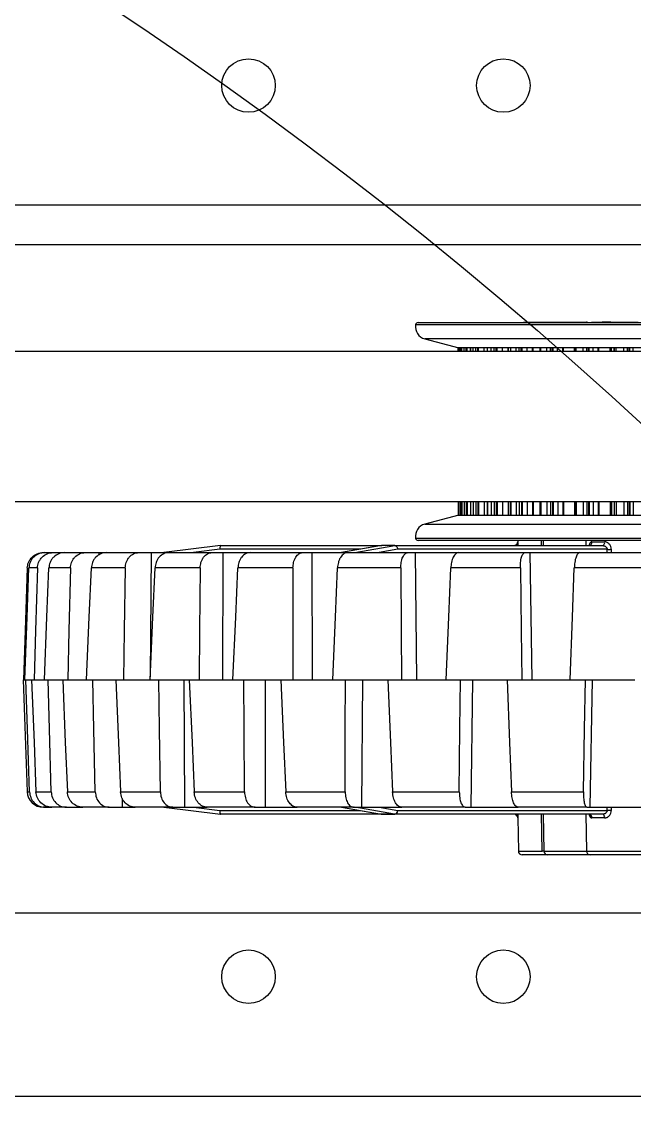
# Model space of a CAD drawing. Header units: inches. Extents: x 0 to 11, y 0 to 8.4.
# Drawn here: x 4.8537 to 5.054, y 6.4879 to 6.846 of the extents above; entities that cross this region are included whole.
import ezdxf

# ---------------------------------------------------------------- set-up
doc = ezdxf.new("R2010")
doc.units = ezdxf.units.IN
doc.header["$MEASUREMENT"] = 0
doc.layers.add('OBJ', color=50, linetype='Continuous')

msp = doc.modelspace()

# ---------------------------------------------------------------- linework, layer by layer
at = {"color": 7, "linetype": 'Continuous', "lineweight": 25}
for p, q in [((5.305346441947762, 6.785977528089739), (2.967013108614043, 6.785977528089743)), ((5.305346441947762, 6.773060861423073), (2.967013108614045, 6.773060861423077)), ((4.983303202678195, 6.747581694756418), (5.225082411276347, 6.747581694756417)), ((5.017722391667604, 6.747588534519023), (5.017856437800212, 6.747665028089765)), ((5.017856437800212, 6.747665028089765), (5.022575323168608, 6.747665028089765)), ((5.022575323168608, 6.747665028089765), (5.032980219684735, 6.747665028089765)), ((5.032980219684735, 6.747665028089765), (5.038398138567248, 6.747665028089765)), ((5.038398138567248, 6.747665028089765), (5.038532184699856, 6.747588534519023)), ((5.038556554060032, 6.747665028089765), (5.038398138567248, 6.747665028089765)), ((5.038532184699856, 6.747581694756418), (5.038532184699856, 6.747588534519023)), ((5.038690600192641, 6.747588534519023), (5.038556554060032, 6.747665028089765)), ((5.038690600192641, 6.747581694756418), (5.038690600192641, 6.747588534519023)), ((5.040049894131343, 6.747665028089765), (5.043505793474552, 6.747665028089765)), ((5.043505793474552, 6.747665028089765), (5.043433247156617, 6.747588534519023)), ((5.043433247156617, 6.747581694756419), (5.043433247156617, 6.747588534519023)), ((5.043939817562674, 6.747665028089765), (5.043505793474552, 6.747665028089765)), ((5.046310075234308, 6.747665028089765), (5.043886769690093, 6.747665028089765)), ((5.046237528916373, 6.747588534519023), (5.046310075234308, 6.747665028089765)), ((5.046237528916373, 6.747581694756419), (5.046237528916373, 6.747588534519023)), ((5.046310075234308, 6.747665028089765), (5.055240284552622, 6.747665028089765)), ((5.222569121727553, 6.746875779964417), (4.982479668246754, 6.746875779964418)), ((4.985518927716034, 6.742213996314884), (4.996586827808929, 6.739248361423085)), ((5.219613185011964, 6.742213996314884), (4.985518927716034, 6.742213996314884)), ((5.102747980478065, 6.738062993969019), (4.493569369830723, 6.738062993969021)), ((4.996386140310604, 6.739248361423085), (4.996386140310604, 6.738062993969019)), ((4.996592099204592, 6.739248361423085), (4.996386790932139, 6.739248361423085)), ((4.996386790932139, 6.738062993969019), (4.996386790932139, 6.739248361423085)), ((4.997224326521178, 6.739248361423085), (4.996592099204592, 6.739248361423085)), ((4.996964282934155, 6.738062993969019), (4.996964282934155, 6.739248361423085)), ((4.997224326521179, 6.739248361423085), (4.997224326521179, 6.738062993969019)), ((4.99723438968747, 6.739248361423085), (4.997224326521179, 6.739248361423085)), ((4.997646717756113, 6.739248361423085), (4.99723438968747, 6.739248361423085)), ((4.99723438968747, 6.738062993969019), (4.99723438968747, 6.739248361423085)), ((4.997952655236693, 6.739248361423085), (4.997646717756113, 6.739248361423085)), ((4.997646717756113, 6.738062993969019), (4.997646717756113, 6.739248361423085)), ((5.000448160328385, 6.739248361423085), (4.997952655236693, 6.739248361423085)), ((4.998376488423256, 6.738062993969019), (4.998376488423256, 6.739248361423085)), ((4.999015555322453, 6.738062993969019), (4.999015555322453, 6.739248361423085)), ((4.999311186055074, 6.738062993969019), (4.999311186055074, 6.739248361423085)), ((5.000392578948085, 6.739248361423085), (5.000392578948085, 6.738062993969019)), ((5.000440679785035, 6.739248361423085), (5.000392578948085, 6.739248361423085)), ((5.001286708151175, 6.739248361423085), (5.000440679785035, 6.739248361423085)), ((5.000440679785035, 6.738062993969019), (5.000440679785035, 6.739248361423085)), ((5.001686440702113, 6.739248361423085), (5.001286708151175, 6.739248361423085)), ((5.001286708151175, 6.738062993969019), (5.001286708151175, 6.739248361423085)), ((5.005864648963062, 6.739248361423085), (5.001686440702113, 6.739248361423085)), ((5.002152455612653, 6.738062993969019), (5.002152455612653, 6.739248361423085)), ((5.002813245140262, 6.738062993969019), (5.002813245140262, 6.739248361423085)), ((5.00310361973746, 6.738062993969019), (5.00310361973746, 6.739248361423085)), ((5.00491927677855, 6.738062993969019), (5.00491927677855, 6.739248361423085)), ((5.005850987107504, 6.739248361423085), (5.005850987107504, 6.738062993969019)), ((5.005964620958843, 6.739248361423085), (5.005850987107504, 6.739248361423085)), ((5.007225450746803, 6.739248361423085), (5.005964620958843, 6.739248361423085)), ((5.005964620958843, 6.738062993969019), (5.005964620958843, 6.739248361423085)), ((5.007710049003448, 6.739248361423085), (5.007225450746803, 6.739248361423085)), ((5.007225450746803, 6.738062993969019), (5.007225450746803, 6.739248361423085)), ((5.013477626165389, 6.739248361423085), (5.007710049003448, 6.739248361423085)), ((5.008207835634929, 6.738062993969019), (5.008207835634929, 6.739248361423085)), ((5.008875586844825, 6.738062993969019), (5.008875586844825, 6.739248361423085)), ((5.009154218817931, 6.738062993969019), (5.009154218817931, 6.739248361423085)), ((5.010906396186943, 6.738062993969019), (5.010906396186943, 6.739248361423085)), ((5.012715749006665, 6.738062993969019), (5.012715749006665, 6.739248361423085)), ((5.012900540740204, 6.738062993969019), (5.012900540740204, 6.739248361423085)), ((5.013477619180903, 6.739248361423085), (5.013477619180903, 6.738062993969019)), ((5.013682817491113, 6.739248361423085), (5.013477626165389, 6.739248361423085)), ((5.015330283846887, 6.739248361423085), (5.013682817491113, 6.739248361423085)), ((5.013682817491113, 6.738062993969019), (5.013682817491113, 6.739248361423085)), ((5.015888922684961, 6.739248361423085), (5.015330283846887, 6.739248361423085)), ((5.015330283846887, 6.738062993969019), (5.015330283846887, 6.739248361423085)), ((5.023117030604729, 6.739248361423085), (5.015888922684961, 6.739248361423085)), ((5.016407361306603, 6.738062993969019), (5.016407361306603, 6.739248361423085)), ((5.017067157740184, 6.738062993969019), (5.017067157740184, 6.739248361423085)), ((5.017327822911342, 6.738062993969019), (5.017327822911342, 6.739248361423085)), ((5.01897737986124, 6.738062993969019), (5.01897737986124, 6.739248361423085)), ((5.020754235236191, 6.738062993969019), (5.020754235236191, 6.739248361423085)), ((5.020942824093511, 6.738062993969019), (5.020942824093511, 6.739248361423085)), ((5.023102108810392, 6.739248361423085), (5.023102108810392, 6.738062993969019)), ((5.023422857625249, 6.739248361423085), (5.023117030604729, 6.739248361423085)), ((5.025420158872805, 6.739248361423085), (5.023422857625249, 6.739248361423085)), ((5.023422857625249, 6.738062993969019), (5.023422857625249, 6.739248361423085)), ((5.026040359223789, 6.739248361423085), (5.025420158872805, 6.739248361423085)), ((5.025420158872805, 6.738062993969019), (5.025420158872805, 6.739248361423085)), ((5.034567533914544, 6.739248361423086), (5.026040359223789, 6.739248361423085)), ((5.026567868773478, 6.738062993969019), (5.026567868773478, 6.739248361423085)), ((5.027204971668696, 6.738062993969019), (5.027204971668696, 6.739248361423085)), ((5.027441847208719, 6.738062993969019), (5.027441847208719, 6.739248361423085)), ((5.028951935363054, 6.738062993969019), (5.028951935363054, 6.739248361423085)), ((5.030656601280325, 6.738062993969019), (5.030656601280325, 6.739248361423085)), ((5.030844774497984, 6.738062993969019), (5.030844774497984, 6.739248361423085)), ((5.034440574230013, 6.738062993969019), (5.034440574230013, 6.739248361423085)), ((5.034509460801638, 6.739248361423086), (5.034509460801638, 6.738062993969019)), ((5.034967164959584, 6.739248361423086), (5.034567533914544, 6.739248361423086)), ((5.037269684689495, 6.739248361423086), (5.034967164959584, 6.739248361423086)), ((5.034967164959584, 6.738062993969019), (5.034967164959584, 6.739248361423086)), ((5.037937592302395, 6.739248361423086), (5.037269684689495, 6.739248361423086)), ((5.037269684689495, 6.738062993969019), (5.037269684689495, 6.739248361423086)), ((5.04757335077228, 6.739248361423086), (5.037937592302395, 6.739248361423086)), ((5.038462389088477, 6.738062993969019), (5.038462389088477, 6.739248361423086)), ((5.039062566619435, 6.738062993969019), (5.039062566619435, 6.739248361423086)), ((5.039270361120184, 6.738062993969019), (5.039270361120184, 6.739248361423086)), ((5.040607247604932, 6.738062993969019), (5.040607247604932, 6.739248361423085)), ((5.042201644644805, 6.738062993969019), (5.042201644644805, 6.739248361423085)), ((5.042385198744071, 6.738062993969019), (5.042385198744071, 6.739248361423085)), ((5.046135406579479, 6.738062993969019), (5.046135406579479, 6.739248361423085)), ((5.046586622984829, 6.738062993969019), (5.046586622984829, 6.739248361423085)), ((5.047444081317757, 6.739248361423086), (5.047444081317757, 6.738062993969019)), ((5.047445697522249, 6.738062993969019), (5.047445697522249, 6.739248361423086)), ((5.048057858744665, 6.739248361423086), (5.04757335077228, 6.739248361423086)), ((5.050614162470962, 6.739248361423086), (5.048057858744665, 6.739248361423086)), ((5.048057858744665, 6.738062993969019), (5.048057858744665, 6.739248361423086)), ((5.051314857393391, 6.739248361423086), (5.050614162470962, 6.739248361423086)), ((5.050614162470962, 6.738062993969019), (5.050614162470962, 6.739248361423086)), ((5.061843952720801, 6.739248361423086), (5.051314857393391, 6.739248361423086)), ((5.051825218322864, 6.738062993969019), (5.051825218322864, 6.739248361423086)), ((5.052375063515285, 6.738062993969019), (5.052375063515285, 6.739248361423086)), ((5.052549135190984, 6.738062993969019), (5.052549135190984, 6.739248361423086)), ((5.053682956171214, 6.738062993969019), (5.053682956171214, 6.739248361423086)), ((5.102747980478065, 6.688850395543823), (4.493569369830723, 6.688850395543824)), ((4.996386140042602, 6.688850395543823), (4.996386140042602, 6.684581694756418)), ((4.996386822502036, 6.688850395543823), (4.996386822502036, 6.684581694756418)), ((4.996964403950136, 6.688850395543823), (4.996964403950136, 6.684581694756418)), ((4.997225446800184, 6.688850395543823), (4.997225446800184, 6.684581694756418)), ((4.997235523419634, 6.688850395543823), (4.997235523419634, 6.684581694756418)), ((4.997648098484366, 6.688850395543823), (4.997648098484366, 6.684581694756418)), ((4.998377950368958, 6.688850395543823), (4.998377950368958, 6.684581694756418)), ((4.99901703352959, 6.688850395543823), (4.99901703352959, 6.684581694756418)), ((4.99931266315993, 6.688850395543823), (4.99931266315993, 6.684581694756418)), ((5.000395009724398, 6.688850395543823), (5.000395009724398, 6.684581694756418)), ((5.000443139748184, 6.688850395543823), (5.000443139748184, 6.684581694756418)), ((5.001289407188611, 6.688850395543823), (5.001289407188611, 6.684581694756418)), ((5.002155225824637, 6.688850395543823), (5.002155225824637, 6.684581694756418)), ((5.002816023432122, 6.688850395543823), (5.002816023432122, 6.684581694756418)), ((5.003106393238657, 6.688850395543823), (5.003106393238657, 6.684581694756418)), ((5.00492202592877, 6.688850395543823), (5.00492202592877, 6.684581694756418)), ((5.005854674075613, 6.688850395543823), (5.005854674075613, 6.684581694756418)), ((5.005968352195481, 6.688850395543823), (5.005968352195481, 6.684581694756418)), ((5.007229407795397, 6.688850395543823), (5.007229407795397, 6.684581694756418)), ((5.008211852225251, 6.688850395543823), (5.008211852225251, 6.684581694756418)), ((5.008879603152974, 6.688850395543823), (5.008879603152974, 6.684581694756418)), ((5.009158226754048, 6.688850395543823), (5.009158226754048, 6.684581694756418)), ((5.010910357315849, 6.688850395543823), (5.010910357315849, 6.684581694756418)), ((5.012719703204291, 6.688850395543823), (5.012719703204291, 6.684581694756418)), ((5.012904498240069, 6.688850395543823), (5.012904498240069, 6.684581694756418)), ((5.013482479974044, 6.688850395543823), (5.013482479974044, 6.684581694756418)), ((5.013687736645591, 6.688850395543823), (5.013687736645591, 6.684581694756418)), ((5.015335410506726, 6.688850395543823), (5.015335410506726, 6.684581694756418)), ((5.016412534545285, 6.688850395543823), (5.016412534545285, 6.684581694756418)), ((5.017072322340946, 6.688850395543823), (5.017072322340946, 6.684581694756418)), ((5.017332975745722, 6.688850395543823), (5.017332975745722, 6.684581694756418)), ((5.018982464477769, 6.688850395543823), (5.018982464477769, 6.684581694756418)), ((5.020759290349449, 6.688850395543823), (5.020759290349449, 6.684581694756418)), ((5.020947880158883, 6.688850395543823), (5.020947880158883, 6.684581694756418)), ((5.023108034840494, 6.688850395543823), (5.023108034840494, 6.684581694756418)), ((5.023428854805798, 6.688850395543823), (5.023428854805798, 6.684581694756418)), ((5.025426340616792, 6.688850395543823), (5.025426340616792, 6.684581694756418)), ((5.02657408309293, 6.688850395543823), (5.02657408309293, 6.684581694756418)), ((5.027211169187439, 6.688850395543823), (5.027211169187439, 6.684581694756418)), ((5.027448029829572, 6.688850395543823), (5.027448029829572, 6.684581694756418)), ((5.028958029879289, 6.688850395543823), (5.028958029879289, 6.684581694756418)), ((5.030662644380349, 6.688850395543823), (5.030662644380349, 6.684581694756418)), ((5.030850816178732, 6.688850395543823), (5.030850816178732, 6.684581694756418)), ((5.034446725543855, 6.688850395543823), (5.034446725543855, 6.684581694756418)), ((5.034516319684993, 6.688850395543823), (5.034516319684993, 6.684581694756418)), ((5.034974106193114, 6.688850395543823), (5.034974106193114, 6.684581694756418)), ((5.037276783421698, 6.688850395543823), (5.037276783421698, 6.684581694756418)), ((5.038469505665084, 6.688850395543823), (5.038469505665084, 6.684581694756418)), ((5.039069658607843, 6.688850395543823), (5.039069658607843, 6.684581694756418)), ((5.039277435411989, 6.688850395543823), (5.039277435411989, 6.684581694756418)), ((5.040614215873463, 6.688850395543823), (5.040614215873463, 6.684581694756418)), ((5.042208540732742, 6.688850395543823), (5.042208540732742, 6.684581694756418)), ((5.042392091073041, 6.688850395543823), (5.042392091073041, 6.684581694756418)), ((5.046142362304179, 6.688850395543823), (5.046142362304179, 6.684581694756418)), ((5.046593605121767, 6.688850395543823), (5.046593605121767, 6.684581694756418)), ((5.047451716256607, 6.688850395543823), (5.047451716256607, 6.684581694756418)), ((5.047453339942532, 6.688850395543823), (5.047453339942532, 6.684581694756418)), ((5.048065588969502, 6.688850395543823), (5.048065588969502, 6.684581694756418)), ((5.050622019611448, 6.688850395543823), (5.050622019611448, 6.684581694756418)), ((5.051833078178079, 6.688850395543823), (5.051833078178079, 6.684581694756418)), ((5.05238289154407, 6.688850395543823), (5.05238289154407, 6.684581694756418)), ((5.052556943119765, 6.688850395543823), (5.052556943119765, 6.684581694756418)), ((5.053690642526451, 6.688850395543823), (5.053690642526451, 6.684581694756418)), ((4.996586827540925, 6.684581694756418), (4.98551892744803, 6.681616059864618)), ((4.996386822502036, 6.684581694756418), (4.996592188773389, 6.684581694756418)), ((4.996592188773389, 6.684581694756418), (4.997225446800184, 6.684581694756418)), ((4.997225446800184, 6.684581694756418), (4.997235523419634, 6.684581694756418)), ((4.997235523419634, 6.684581694756418), (4.997648098484366, 6.684581694756418)), ((4.997648098484366, 6.684581694756418), (4.997954090745638, 6.684581694756418)), ((4.997954090745638, 6.684581694756418), (5.000450559786069, 6.684581694756418)), ((5.000395009724398, 6.684581694756418), (5.000443139748184, 6.684581694756418)), ((5.000443139748184, 6.684581694756418), (5.001289407188611, 6.684581694756418)), ((5.001289407188611, 6.684581694756418), (5.00168919007832, 6.684581694756418)), ((5.00168919007832, 6.684581694756418), (5.005868320276768, 6.684581694756418)), ((5.005854674075613, 6.684581694756418), (5.005968352195481, 6.684581694756418)), ((5.005968352195481, 6.684581694756418), (5.007229407795397, 6.684581694756418)), ((5.007229407795397, 6.684581694756418), (5.00771405082441, 6.684581694756418)), ((5.00771405082441, 6.684581694756418), (5.013482487318047, 6.684581694756418)), ((5.013482487318047, 6.684581694756418), (5.013687736645591, 6.684581694756418)), ((5.013687736645591, 6.684581694756418), (5.015335410506726, 6.684581694756418)), ((5.015335410506726, 6.684581694756418), (5.015894087550623, 6.684581694756418)), ((5.015894087550623, 6.684581694756418), (5.023122973000236, 6.684581694756418)), ((5.023122973000236, 6.684581694756418), (5.023428854805798, 6.684581694756418)), ((5.023428854805798, 6.684581694756418), (5.025426340616792, 6.684581694756418)), ((5.025426340616792, 6.684581694756418), (5.026046571753598, 6.684581694756418)), ((5.026046571753598, 6.684581694756418), (5.034574424803616, 6.684581694756418)), ((5.034574424803616, 6.684581694756418), (5.034974106193114, 6.684581694756418)), ((5.034974106193114, 6.684581694756418), (5.037276783421698, 6.684581694756418)), ((5.037276783421698, 6.684581694756418), (5.037944713712718, 6.684581694756418)), ((5.037944713712718, 6.684581694756418), (5.047581036217856, 6.684581694756418)), ((5.047581036217856, 6.684581694756418), (5.048065588969502, 6.684581694756418)), ((5.048065588969502, 6.684581694756418), (5.050622019611448, 6.684581694756418)), ((5.050622019611448, 6.684581694756418), (5.051322728597702, 6.684581694756418)), ((5.051322728597702, 6.684581694756418), (5.06185226103674, 6.684581694756418)), ((4.98551892744803, 6.681616059864618), (5.222866685970506, 6.681616059864618)), ((4.98247966797875, 6.676954276215085), (5.225905945439785, 6.676954276215085)), ((5.2217705253874, 6.676248361423084), (4.983303202410192, 6.676248361423085)), ((5.015910939912503, 6.676248361423084), (5.015903273581285, 6.675809157601717)), ((5.023634965853145, 6.674581694756421), (5.023663626705138, 6.676248361423085)), ((5.024260027379941, 6.676248361423085), (5.024230935605059, 6.67458169475642)), ((5.038174912266528, 6.676248361423085), (5.038145820491647, 6.674581694756421)), ((5.040169606011497, 6.675809879248374), (5.044313772207633, 6.675809879248375)), ((4.860693643576306, 6.672290028089755), (4.861205985281351, 6.672290028089755)), ((4.861205985281351, 6.672290028089755), (4.863905556329708, 6.672290028089755)), ((4.863905556329708, 6.672290028089755), (4.867681969477644, 6.672290028089755)), ((4.867681969477644, 6.672290028089755), (4.874418475594677, 6.672290028089756)), ((4.874418475594677, 6.672290028089756), (4.878920513986268, 6.672290028089756)), ((4.878920513986268, 6.672290028089756), (4.87890864594837, 6.671484461216082)), ((4.878920513986268, 6.672290028089756), (4.881344215782963, 6.672290028089756)), ((4.881344215782963, 6.672290028089756), (4.89191297163914, 6.672290028089756)), ((4.89191297163914, 6.672290028089756), (4.896037758279556, 6.672290028089756)), ((4.896037758279556, 6.672290028089756), (4.895687564170109, 6.63161172488817)), ((4.896037758279556, 6.672290028089756), (4.901777603756749, 6.672290028089756)), ((4.918714981094902, 6.674581694756421), (4.900172390431643, 6.672290028089755)), ((4.901777603756748, 6.672290028089756), (4.91585748305343, 6.672290028089756)), ((4.918498858755446, 6.673353354347228), (4.909895153940686, 6.672290028089755)), ((4.91585748305343, 6.672290028089756), (4.919479688387844, 6.672290028089756)), ((4.964329862128803, 6.673353354347228), (4.918498858755446, 6.673353354347228)), ((4.918719124753308, 6.674581694756421), (4.918719161004596, 6.674581694756421)), ((4.918719161004596, 6.674581694756421), (4.971413554320218, 6.67458169475642)), ((4.919479688387844, 6.672290028089756), (4.919387037196887, 6.630623361423089)), ((4.919479688387844, 6.672290028089756), (4.928361275245211, 6.672290028089756)), ((4.928361275245211, 6.672290028089756), (4.94552446797473, 6.672290028089756)), ((4.94552446797473, 6.672290028089756), (4.948534033126981, 6.672290028089756)), ((4.948534033126981, 6.672290028089756), (4.948710248703865, 6.630623361423089)), ((4.948534033126981, 6.672290028089756), (4.960287498842161, 6.672290028089756)), ((4.971349821921683, 6.674580510836735), (4.958249194235418, 6.672290395115827)), ((4.97141355432022, 6.674581694756422), (4.958304054434723, 6.672290028089755)), ((4.960287498842161, 6.672290028089756), (4.980012510078423, 6.672290028089756)), ((4.962570845718694, 6.672290028089755), (4.97568034560419, 6.674581694756422)), ((4.976637473459928, 6.673353354347229), (4.97055470599058, 6.672290028089756)), ((4.971302865366542, 6.674556373582536), (4.97141355432022, 6.674581694756422)), ((4.971413667543644, 6.674581694756422), (4.97141355432022, 6.674581694756422)), ((4.975680232380767, 6.674581694756422), (4.971413667543644, 6.674581694756422)), ((4.97568034560419, 6.674581694756422), (4.975680232380767, 6.674581694756422)), ((4.975680232380767, 6.674581694756422), (5.043688268039032, 6.674581694756421)), ((5.045158930594932, 6.673353354347228), (4.976637473459928, 6.673353354347229)), ((4.980012510078423, 6.672290028089756), (4.982317990934274, 6.672290028089756)), ((4.982317990934274, 6.672290028089756), (4.982757719057866, 6.630623361423089)), ((4.982317990934274, 6.672290028089756), (4.996586212399053, 6.672290028089756)), ((4.996586212399053, 6.672290028089756), (5.018273707656985, 6.672290028089756)), ((5.018273707656985, 6.672290028089756), (5.019805053347258, 6.672290028089756)), ((5.019805053347258, 6.672290028089756), (5.020494933101035, 6.630623361423089)), ((5.019805053347258, 6.672290028089756), (5.036154497872497, 6.672290028089756)), ((5.036154497872497, 6.672290028089756), (5.059145513583087, 6.672290028089756)), ((5.045164096781865, 6.672290028089756), (5.045158930594932, 6.673353354347228)), ((5.04646969794663, 6.673353198429989), (5.046473876865257, 6.672290028089756)), ((4.858823708924527, 6.667263462968413), (4.855990396468805, 6.667263462968413)), ((4.869617623383409, 6.667263462968413), (4.862547379130699, 6.667263462968413)), ((4.887538986086876, 6.667263462968413), (4.876446635831081, 6.667263462968413)), ((4.912043265497832, 6.667263462968413), (4.897265844688473, 6.667263462968413)), ((4.942385911486138, 6.667263462968414), (4.924372424576772, 6.667263462968414)), ((4.977644978107558, 6.667263462968414), (4.956942755782662, 6.667263462968414)), ((5.016749136464751, 6.667263462968414), (4.993987205273836, 6.667263462968414)), ((5.058510226493689, 6.667263462968414), (5.0343801961979, 6.667263462968414)), ((4.854192806709257, 6.630623361423088), (4.855472307249475, 6.593983259877764)), ((4.854192806709257, 6.630623361423088), (4.854650568537398, 6.630623361423088)), ((4.854650568537398, 6.630623361423088), (4.855014748961408, 6.630623361423043)), ((4.855014748961408, 6.630623361423043), (4.856918111102567, 6.630623361423088)), ((4.856918111102567, 6.630623361423088), (4.857728351913624, 6.630623361423043)), ((4.857728351913624, 6.630623361423043), (4.861067563409847, 6.630623361423088)), ((4.861067563409847, 6.630623361423088), (4.862317698186143, 6.630623361423123)), ((4.862317698186143, 6.630623361423123), (4.86706734562167, 6.630623361423088)), ((4.86706734562167, 6.630623361423088), (4.868747860082711, 6.630623361423088)), ((4.868747860082711, 6.630623361423088), (4.87487179577264, 6.630623361423088)), ((4.87487179577264, 6.630623361423088), (4.876969900188644, 6.63062336142313)), ((4.876969900188644, 6.63062336142313), (4.884421517284645, 6.630623361423088)), ((4.884421517284645, 6.630623361423088), (4.886921243814149, 6.630623361423043)), ((4.886921243814149, 6.630623361423043), (4.895643831010711, 6.630623361423089)), ((4.895643831010711, 6.630623361423089), (4.898526155225437, 6.630623361423089)), ((4.898526155225437, 6.630623361423089), (4.908453328367149, 6.630623361423089)), ((4.907008377047226, 6.588956694756422), (4.906781838002665, 6.630623361423089)), ((4.908453328367149, 6.630623361423089), (4.911696314039442, 6.630623361423054)), ((4.911696314039442, 6.630623361423054), (4.922752521344508, 6.630623361423089)), ((4.922752521344508, 6.630623361423089), (4.926331487395218, 6.630623361423119)), ((4.926331487395218, 6.630623361423119), (4.938432584450123, 6.630623361423089)), ((4.933356778091711, 6.588956694756422), (4.933398719885863, 6.630623361423089)), ((4.938432584450123, 6.630623361423089), (4.942320292786582, 6.630623361423043)), ((4.942320292786582, 6.630623361423043), (4.955374182935899, 6.630623361423089)), ((4.955374182935899, 6.630623361423089), (4.959541045750185, 6.630623361423124)), ((4.959541045750185, 6.630623361423124), (4.973448381007722, 6.630623361423089)), ((4.964895945418538, 6.588956694756422), (4.965205093671212, 6.630623361423089)), ((4.973448381007722, 6.630623361423089), (4.977862685957818, 6.630623361423089)), ((4.977862685957818, 6.630623361423089), (4.992517623104787, 6.630623361423089)), ((4.992517623104787, 6.630623361423089), (4.99714577466457, 6.630623361423115)), ((4.99714577466457, 6.630623361423115), (5.012436780780389, 6.630623361423089)), ((5.000667577388072, 6.588956694756423), (5.001234538786046, 6.630623361423089)), ((5.012436780780389, 6.630623361423089), (5.01724355592196, 6.630623361423089)), ((5.01724355592196, 6.630623361423089), (5.033054257217127, 6.630623361423089)), ((5.033054257217127, 6.630623361423089), (5.038003073479222, 6.630623361423131)), ((5.038003073479222, 6.630623361423131), (5.054213140970116, 6.630623361423089)), ((5.039584771064236, 6.588956694756423), (5.040392318772328, 6.630623361423089)), ((4.855472307249475, 6.593983259877764), (4.856210813278989, 6.593983259877765)), ((4.858333318219037, 6.593983259877765), (4.863304011562115, 6.593983259877765)), ((4.868600507655729, 6.593983259877765), (4.877716493990175, 6.593983259877765)), ((4.886026049883708, 6.593983259877765), (4.899010344577661, 6.593983259877765)), ((4.910080478620125, 6.593983259877765), (4.92653856044968, 6.593983259877765)), ((4.940032912219953, 6.593983259877765), (4.95946471069691, 6.593983259877766)), ((4.974973261144924, 6.593983259877766), (4.996788350905524, 6.593983259877766)), ((5.013839880573621, 6.593983259877766), (5.037375421154458, 6.593983259877766)), ((4.886651325117885, 6.588956694756422), (4.886618212121306, 6.591783174404261)), ((4.861375607200358, 6.588956694756422), (4.860677467806866, 6.588956694756422)), ((4.861375607200358, 6.588956694756422), (4.863528175800248, 6.588956694756422)), ((4.868264236523853, 6.588956694756422), (4.863528175800249, 6.588956694756422)), ((4.868264236523853, 6.588956694756422), (4.872904161025397, 6.588956694756422)), ((4.872904161025397, 6.588956694756422), (4.873635753435517, 6.588956694756422)), ((4.882321436066813, 6.588956694756422), (4.873635753435517, 6.588956694756422)), ((4.882321436066813, 6.588956694756422), (4.886651325117885, 6.588956694756422)), ((4.886651325117885, 6.588956694756422), (4.89074869046701, 6.588956694756422)), ((4.903120084934414, 6.588956694756422), (4.89074869046701, 6.588956694756422)), ((4.900173951081545, 6.588956501876718), (4.918638611518427, 6.586674466555821)), ((4.903120084934414, 6.588956694756422), (4.907008377047226, 6.588956694756422)), ((4.907008377047226, 6.588956694756422), (4.914347018962589, 6.588956694756422)), ((4.909895153940678, 6.588956694756422), (4.918498858755446, 6.587893368498947)), ((4.930028226705436, 6.588956694756422), (4.914347018962589, 6.588956694756422)), ((4.918498858755446, 6.587893368498947), (4.964329862128805, 6.587893368498947)), ((4.971465028398532, 6.586665028089754), (4.918791931707977, 6.586665028089754)), ((4.930028226705436, 6.588956694756422), (4.933356778091711, 6.588956694756422)), ((4.933356778091711, 6.588956694756422), (4.943713715652247, 6.588956694756422)), ((4.962228271108344, 6.588956694756423), (4.943713715652247, 6.588956694756422)), ((4.958250158060736, 6.588956159244414), (4.971249780444359, 6.586683700221873)), ((4.958304054434723, 6.588956694756422), (4.9713624481314, 6.586673961943098)), ((4.962228271108344, 6.588956694756422), (4.964895945418538, 6.588956694756422)), ((4.975629239415371, 6.586673961943098), (4.962570845718694, 6.588956694756422)), ((4.964895945418538, 6.588956694756422), (4.977956488317335, 6.588956694756423)), ((4.970554705990575, 6.588956694756422), (4.976637473459927, 6.587893368498949)), ((4.9713624481314, 6.586673961943098), (4.971249780444359, 6.586683700221873)), ((4.9713624481314, 6.586673961943098), (4.975629239415371, 6.586673961943098)), ((4.975731819682501, 6.586665028089755), (4.971465028398532, 6.586665028089755)), ((5.043688268039032, 6.586665028089755), (4.975731819682501, 6.586665028089755)), ((4.976637473459927, 6.587893368498949), (5.045158930594932, 6.587893368498947)), ((4.998741836087966, 6.588956694756423), (4.977956488317333, 6.588956694756423)), ((4.998741836087966, 6.588956694756423), (5.000667577388072, 6.588956694756423)), ((5.000667577388072, 6.588956694756423), (5.016034887638099, 6.588956694756422)), ((5.03845947544915, 6.588956694756423), (5.016034887638099, 6.588956694756423)), ((5.023843132180722, 6.574559879248374), (5.023634956993437, 6.586665028089755)), ((5.024230935605059, 6.586665028089754), (5.024442231764051, 6.574559879248374)), ((5.038145820491646, 6.586665028089755), (5.038357116650639, 6.574559879248374)), ((5.03845947544915, 6.588956694756423), (5.039584771064236, 6.588956694756423)), ((5.039584771064236, 6.588956694756423), (5.056791920719784, 6.588956694756422)), ((5.045158930594932, 6.587893368498947), (5.045164112491121, 6.588956694756422)), ((5.046473856927963, 6.588956694756422), (5.046469697946629, 6.587893524416187)), ((5.015903273406174, 6.58543757527657), (5.016093144296615, 6.574559879248374)), ((5.044313772207633, 6.585436843597801), (5.040169606011496, 6.585436843597801)), ((5.016093144296615, 6.574559879248374), (5.023843132180722, 6.574559879248374)), ((5.025692041382998, 6.573331694756421), (5.017342953915561, 6.573331694756421)), ((5.024442231764051, 6.574559879248374), (5.038357116650639, 6.574559879248374)), ((5.039606926269585, 6.573331694756421), (5.025692041382998, 6.573331694756421)), ((5.038357116650639, 6.574559879248374), (5.058076811457513, 6.574559879248374)), ((5.058616627817621, 6.573331694756421), (5.039606926269585, 6.573331694756421)), ((5.305346441947762, 6.554310861423163), (4.313263108614353, 6.55431086142324)), ((5.305346441947762, 6.494310861423163), (4.302846441947682, 6.494310861423235))]:
    msp.add_line(p, q, dxfattribs=at)
at = {"color": 7, "linetype": 'Continuous', "lineweight": 25, "flags": 128}
for points in [[(5.014653478637574, 6.67458169475642), (5.014894666247938, 6.674605184047636), (5.015109187542555, 6.674667723394994)], [(4.855485210339078, 6.667263462968413), (4.854763617117177, 6.646745023983119), (4.854197541486475, 6.630623361423088)], [(4.854650568537398, 6.630623361423088), (4.855400373215776, 6.651141836045324), (4.855990396468805, 6.667263462968413)], [(4.858823708924527, 6.667263462968413), (4.858209820183063, 6.646745023983093), (4.857728351913624, 6.630623361423043)], [(4.861067563409847, 6.630623361423088), (4.861895771267454, 6.651141836045304), (4.862547379130699, 6.667263462968413)], [(4.869617623383409, 6.667263462968413), (4.869130091821153, 6.64674502398312), (4.868747860082711, 6.630623361423088)], [(4.87487179577264, 6.630623361423088), (4.875753242132817, 6.651141836045311), (4.876446635831081, 6.667263462968413)], [(4.887538986086876, 6.667263462968413), (4.887192625103643, 6.646745023983094), (4.886921243814149, 6.630623361423043)], [(4.895643831010711, 6.630623361423089), (4.896551733571839, 6.651141836045341), (4.897265844688473, 6.667263462968413)], [(4.912043265497832, 6.667263462968413), (4.91184859909683, 6.6467450239831), (4.911696314039442, 6.630623361423054)], [(4.922752521344508, 6.630623361423089), (4.923659293946691, 6.651141836045396), (4.924372424576772, 6.667263462968414)], [(4.942385911486138, 6.667263462968414), (4.942348854507456, 6.646745023983094), (4.942320292786582, 6.630623361423043)], [(4.955374182935899, 6.630623361423089), (4.956252273752463, 6.651141836045392), (4.956942755782662, 6.667263462968414)], [(4.977644978107558, 6.667263462968414), (4.977766656508741, 6.64674502398312), (4.977862685957818, 6.630623361423089)], [(4.992517623104787, 6.630623361423089), (4.993340351790607, 6.651141836045356), (4.993987205273836, 6.667263462968414)], [(5.016749136464751, 6.667263462968414), (5.01702585310915, 6.64674502398312), (5.01724355592196, 6.630623361423089)], [(5.033054257217127, 6.630623361423089), (5.033796625577406, 6.651141836045345), (5.0343801961979, 6.667263462968414)], [(4.856210813278989, 6.593983259877765), (4.855540521627002, 6.614501698997472), (4.855014748961408, 6.630623361423043)], [(4.856918111102567, 6.630623361423088), (4.857710131255441, 6.610104886664478), (4.858333318219037, 6.593983259877765)], [(4.863304011562115, 6.593983259877765), (4.862751197779613, 6.614501698997513), (4.862317698186143, 6.630623361423123)], [(4.86706734562167, 6.630623361423088), (4.867925438040666, 6.610104886664478), (4.868600507655729, 6.593983259877765)], [(4.877716493990175, 6.593983259877765), (4.877297955044201, 6.614501698997519), (4.876969900188644, 6.63062336142313)], [(4.884421517284645, 6.630623361423088), (4.88531960926583, 6.610104886664479), (4.886026049883708, 6.593983259877765)], [(4.899010344577661, 6.593983259877765), (4.8987387975623, 6.614501698997472), (4.898526155225437, 6.630623361423089)], [(4.908453328367149, 6.630623361423089), (4.909364131840131, 6.610104886664479), (4.910080478620125, 6.593983259877765)], [(4.926538560449679, 6.593983259877765), (4.926422256183582, 6.61450169899744), (4.926331487395218, 6.630623361423119)], [(4.938432584450123, 6.630623361423089), (4.939328425112263, 6.61010488666448), (4.940032912219953, 6.593983259877765)], [(4.95946471069691, 6.593983259877766), (4.959507183026348, 6.614501698997496), (4.959541045750185, 6.630623361423124)], [(4.973448381007722, 6.630623361423089), (4.974302039193818, 6.610104886664479), (4.974973261144924, 6.593983259877766)], [(4.996788350905524, 6.593983259877766), (4.996988309330262, 6.614501698997534), (4.99714577466457, 6.630623361423115)], [(5.012436780780389, 6.630623361423089), (5.01322231851843, 6.610104886664479), (5.013839880573621, 6.593983259877766)], [(5.037375421154458, 6.593983259877766), (5.037726790038944, 6.614501698997561), (5.038003073479222, 6.630623361423131)]]:
    msp.add_lwpolyline(points, dxfattribs=at)
at = {"color": 7, "linetype": 'Continuous', "lineweight": 25}
for centre, radius in [((4.92784644194783, 6.825144194756406), 0.008749999999999147), ((5.011179775281164, 6.825144194756406), 0.008749999999999147), ((4.927846441947712, 6.533477528089803), 0.008750000000000036), ((5.011179775281045, 6.533477528089847), 0.008749999999999147)]:
    msp.add_circle(centre, radius, dxfattribs=at)
for centre, radius, start, end in [((4.983303202678195, 6.746748361423085), 0.0008333333333330188, 90, 171.2048461803279), ((4.98659734040396, 6.746238687257756), 0.00416666666666646, 171.2048461803177, 255.000000000014), ((4.986597340135957, 6.677591368921747), 0.004166666666666985, 104.9999999999986, 188.7951538196813), ((4.983303202410192, 6.677081694756418), 0.0008333333333334636, 188.7951538197333, 270.0000000000008), ((5.014653478444865, 6.675831694705265), 0.001250000000134919, 294.2135906305262, 359.0000023452379), ((5.039014198775237, 6.675734423429827), 0.00115786849950835, 275.4006123944974, 3.736491557878985), ((5.043231219398031, 6.675587840122938), 0.001105089118036963, 294.4302591487162, 11.59100778886937), ((5.045820440622427, 6.724856380008504), 0.05150727373665333, 269.2641277250636, 270.7222414811876), ((4.860677467806866, 6.594165028089755), 0.005208333333333657, 181.9999999999816, 270.0000000000008), ((4.919921247565674, 6.587438989352438), 0.00149320137163267, 162.2840266109533, 210.797305825545), ((4.920022048795099, 6.587607657670443), 0.001549754359381822, 169.3762496137605, 217.4626775518161), ((4.918791931707977, 6.587915028089754), 0.001250000000000639, 262.9545784445756, 270.0000000000008), ((4.971465028398532, 6.587915028089756), 0.001250000000001528, 260.084338788984, 270.0000000000008), ((4.971465190370557, 6.587260278246589), 0.0005952501788713815, 260.0607757709857, 269.9844093897283), ((4.975415726957233, 6.587877018168046), 0.001221855904011371, 280.0637832248738, 0.7667294579112007), ((4.975731981654527, 6.587260278246589), 0.0005952501788713818, 260.0607757709857, 269.9844093896428), ((4.975531772486679, 6.587760561503131), 0.001113648212130464, 280.3483433775798, 6.849050349420808), ((5.014653478543963, 6.58541502818955), 0.001249999900203492, 0.9999955048328368, 89.99999570921257), ((5.039014198775237, 6.585512299416347), 0.001157868499510034, 356.2635084421628, 84.5993876055117), ((5.043231219398028, 6.585658882723236), 0.001105089118039682, 348.4089922112495, 65.56974085119687), ((5.04582044062246, 6.536390342844872), 0.05150727372945389, 89.27775851875074, 90.73587227507659), ((5.017342953915561, 6.574581694756421), 0.001250000000000223, 180.9999999999845, 270.0000000000008), ((5.024566852476937, 6.526659125647672), 0.04790622054161997, 90.14915712460592, 90.86560149103134), ((5.025692041382998, 6.574581694756421), 0.001250000000001111, 180.9999999999838, 270.0000000000008), ((5.039606926269585, 6.574581694756421), 0.001250000000000223, 180.9999999999845, 270.0000000000008)]:
    msp.add_arc(centre, radius, start, end, dxfattribs=at)
for points, knots in [([(5.015931356622406, 6.675626924138105), (5.015919563978752, 6.675507809951896), (5.015901656910435, 6.675326935676974), (5.015801022907289, 6.675120165011196), (5.015651340112064, 6.67493754728538), (5.015395990274613, 6.674770454306694), (5.015133733646377, 6.674678095549543), (5.014995241990652, 6.674629323027435)], [0, 0, 0, 0, 0.2019127286311949, 0.3066034328165591, 0.4210770870204112, 0.69428420820145, 1, 1, 1, 1]), ([(5.015931858999092, 6.675623330129496), (5.015923823633907, 6.6756762534436), (5.015907168818396, 6.675785947030938), (5.015904611543935, 6.675801717485706), (5.015903288064838, 6.675809879248374)], [0, 0, 0, 0, 0.4824649771149784, 1, 1, 1, 1]), ([(5.016046203874552, 6.674581694756421), (5.016033337336695, 6.674749582796433), (5.015999564038154, 6.675190271112103), (5.015947764593362, 6.675518656576536), (5.01593245951338, 6.675619378188878), (5.015931858999091, 6.675623330129497)], [0, 0, 0, 0, 0.3715742042491603, 0.9753429142836401, 1, 1, 1, 1]), ([(5.040169606011497, 6.675809879248374), (5.040085278227563, 6.675800133911745), (5.03991476033625, 6.67578042801916), (5.039615206248977, 6.675570514299504), (5.03932772469461, 6.675161908049225), (5.039211826133205, 6.674667795408889), (5.03916098139671, 6.674451028033247)], [0, 0, 0, 0, 0.1786319191737794, 0.3612088063791794, 0.7197620960861422, 1, 1, 1, 1]), ([(5.04646969794663, 6.673353198429989), (5.046434236936829, 6.673669370261857), (5.046363500836533, 6.674300056261375), (5.045858448260407, 6.675110558475479), (5.045262269671253, 6.675574481938095), (5.044725729103785, 6.675780808956417), (5.044450450010424, 6.675800234395555), (5.044313772207633, 6.675809879248375)], [0, 0, 0, 0, 0.2504819077698739, 0.4996505584633946, 0.7491922346139013, 0.8754723655991427, 1, 1, 1, 1]), ([(4.855485210339078, 6.667263462968413), (4.855565498826442, 6.667863886773779), (4.855692546912492, 6.668813994289779), (4.856333480068054, 6.669999138334765), (4.857224379156776, 6.671072748339594), (4.858695058378699, 6.672067003580351), (4.860027487375839, 6.672215690923657), (4.860693643576306, 6.672290028089755)], [0, 0, 0, 0, 0.2258044901647354, 0.357311854284283, 0.5009271414515695, 0.7504854067865232, 1, 1, 1, 1]), ([(4.861205985281351, 6.672290028089755), (4.860538873323054, 6.67221552934279), (4.85920509765181, 6.672066581906003), (4.85774729923747, 6.671080447596024), (4.856865510218262, 6.670028990152634), (4.856210527043476, 6.668852374430231), (4.856076642274918, 6.667885988712831), (4.855990396468805, 6.667263462968413)], [0, 0, 0, 0, 0.2498545218851567, 0.4995411617137533, 0.6366718545425382, 0.7659515034775658, 1, 1, 1, 1]), ([(4.858823708924527, 6.667263462968413), (4.858899620255468, 6.667863886769735), (4.859019741952318, 6.668813994282673), (4.859642585001408, 6.669999138329034), (4.860510945259416, 6.671072748337879), (4.861947776672321, 6.672067003580335), (4.863253001182457, 6.672215690923652), (4.863905556329708, 6.672290028089755)], [0, 0, 0, 0, 0.2258044886554749, 0.3573118531535061, 0.5009271414585323, 0.7504854067899968, 1, 1, 1, 1]), ([(4.867681969477644, 6.672290028089755), (4.867027797113294, 6.672215529342798), (4.86571989193558, 6.672066581906025), (4.8642867200951, 6.671080447598137), (4.863417528191054, 6.670028990159657), (4.862770350631838, 6.66885237443898), (4.862634737994557, 6.667885988717813), (4.862547379130699, 6.667263462968413)], [0, 0, 0, 0, 0.2498545218901554, 0.4995411617237445, 0.6366718531509897, 0.7659515016202152, 1, 1, 1, 1]), ([(4.869617623383409, 6.667263462968413), (4.869686851031871, 6.667863886771705), (4.869796396504003, 6.668813994286134), (4.870382224679275, 6.669999138331825), (4.871201661416973, 6.671072748338714), (4.872560987621728, 6.672067003580343), (4.873799349058587, 6.672215690923655), (4.874418475594677, 6.672290028089756)], [0, 0, 0, 0, 0.2258044893903602, 0.3573118537040957, 0.5009271414551708, 0.7504854067883093, 1, 1, 1, 1]), ([(4.881344215782963, 6.672290028089756), (4.88072285970882, 6.672215529342797), (4.879480565061627, 6.672066581906018), (4.878115565992036, 6.671080447597488), (4.87728538115656, 6.670028990157499), (4.87666567337933, 6.668852374436294), (4.876532453396308, 6.667885988716283), (4.876446635831081, 6.667263462968413)], [0, 0, 0, 0, 0.2498545218885879, 0.4995411617206921, 0.6366718535783306, 0.7659515021905963, 1, 1, 1, 1]), ([(4.887538986086876, 6.667263462968413), (4.887599426605347, 6.66786388677163), (4.887695067368528, 6.668813994286004), (4.88822608057612, 6.66999913833172), (4.888971695623767, 6.671072748338684), (4.890212214182748, 6.672067003580343), (4.891346085560717, 6.672215690923656), (4.89191297163914, 6.672290028089756)], [0, 0, 0, 0, 0.225804489362827, 0.3573118536834555, 0.5009271414552798, 0.7504854067883862, 1, 1, 1, 1]), ([(4.901777603756749, 6.672290028089756), (4.901207943562708, 6.672215529342792), (4.900069005940265, 6.672066581906007), (4.89881365444676, 6.671080447596156), (4.898047701425529, 6.670028990153074), (4.897474292938176, 6.668852374430781), (4.897347513431482, 6.667885988713143), (4.897265844688473, 6.667263462968413)], [0, 0, 0, 0, 0.2498545218854625, 0.4995411617143848, 0.6366718544553823, 0.7659515033612811, 1, 1, 1, 1]), ([(4.912043265497832, 6.667263462968413), (4.912093082431825, 6.667863886772048), (4.912171912489956, 6.668813994286739), (4.912631976162496, 6.669999138332313), (4.91328111438399, 6.671072748338861), (4.914365132768285, 6.672067003580345), (4.915360061979308, 6.672215690923656), (4.91585748305343, 6.672290028089756)], [0, 0, 0, 0, 0.2258044895191409, 0.3573118538005624, 0.500927141454608, 0.750485406788017, 0.9999999999999999, 0.9999999999999999, 0.9999999999999999, 0.9999999999999999]), ([(4.918719124753308, 6.674581694756421), (4.918679447961957, 6.674560086489417), (4.918596928634728, 6.674515145868087), (4.918518972187596, 6.674184057041812), (4.918485562229671, 6.673771494502726), (4.918494539953904, 6.673489169099071), (4.918498858755446, 6.673353354347228)], [0, 0, 0, 0, 0.2702622342593677, 0.5620882381668146, 0.789339264224719, 1, 1, 1, 1]), ([(4.928361275245211, 6.672290028089756), (4.927860619768004, 6.672215529342795), (4.926859645213632, 6.672066581906012), (4.925752084518831, 6.671080447596835), (4.92507363640851, 6.670028990155335), (4.924563949935377, 6.668852374433595), (4.924447463035125, 6.667885988714746), (4.924372424576772, 6.667263462968414)], [0, 0, 0, 0, 0.2498545218870716, 0.4995411617176022, 0.6366718540076269, 0.7659515027636139, 1, 1, 1, 1]), ([(4.942385911486139, 6.667263462968414), (4.942423591173695, 6.667863886775525), (4.942483215315797, 6.668813994292843), (4.942858350652528, 6.669999138337237), (4.943391288310612, 6.671072748340332), (4.9442858691691, 6.672067003580358), (4.945111625792545, 6.67221569092366), (4.94552446797473, 6.672290028089756)], [0, 0, 0, 0, 0.2258044908157012, 0.3573118547719722, 0.5009271414486036, 0.7504854067850294, 1, 1, 1, 1]), ([(4.960287498842161, 6.672290028089756), (4.959871060245119, 6.672215529342795), (4.959038462864136, 6.672066581906012), (4.958112345638463, 6.671080447596905), (4.957542016741048, 6.670028990155562), (4.957111538848438, 6.668852374433879), (4.957008883950469, 6.667885988714907), (4.956942755782662, 6.667263462968414)], [0, 0, 0, 0, 0.2498545218872495, 0.4995411617179212, 0.6366718539624439, 0.7659515027033234, 1, 1, 1, 1]), ([(4.97568034560419, 6.674581694756422), (4.975808405828966, 6.674560086489418), (4.976074743988719, 6.674515145868087), (4.976390468065549, 6.674184057041812), (4.976585900822673, 6.673771494502729), (4.976620722318382, 6.673489169099072), (4.976637473459928, 6.673353354347229)], [0, 0, 0, 0, 0.2702622342593782, 0.5620882381667602, 0.7893392642246623, 1, 1, 1, 1]), ([(4.977644978107558, 6.667263462968414), (4.977669375669894, 6.667863886775645), (4.977707982245952, 6.668813994293053), (4.97798679094793, 6.669999138337409), (4.978387335002726, 6.671072748340384), (4.979065296950239, 6.672067003580358), (4.979696790788969, 6.67221569092366), (4.980012510078423, 6.672290028089756)], [0, 0, 0, 0, 0.2258044908607868, 0.3573118548057746, 0.5009271414483829, 0.7504854067849289, 0.9999999999999999, 0.9999999999999999, 0.9999999999999999, 0.9999999999999999]), ([(4.996586212399053, 6.672290028089756), (4.996266643958221, 6.672215529342794), (4.995627721800735, 6.672066581906011), (4.994911187647225, 6.671080447596728), (4.994466307117547, 6.67002899015497), (4.994128117658577, 6.668852374433143), (4.994042413880099, 6.667885988714489), (4.993987205273836, 6.667263462968414)], [0, 0, 0, 0, 0.2498545218868213, 0.4995411617170837, 0.6366718540796167, 0.7659515028597303, 1, 1, 1, 1]), ([(5.016749136464751, 6.667263462968414), (5.016759510594254, 6.667863886775472), (5.016775926562957, 6.66881399429275), (5.016949937168771, 6.669999138337163), (5.017205917291927, 6.67107274834031), (5.017646660797828, 6.672067003580359), (5.018064704231105, 6.67221569092366), (5.018273707656985, 6.672290028089756)], [0, 0, 0, 0, 0.2258044907961441, 0.3573118547573612, 0.5009271414486856, 0.75048540678508, 1, 1, 1, 1]), ([(5.036154497872497, 6.672290028089756), (5.035941509513236, 6.672215529342795), (5.035515675905691, 6.672066581906012), (5.035030496352261, 6.671080447596837), (5.034724581660216, 6.670028990155334), (5.034488956350273, 6.668852374433595), (5.034422807757141, 6.667885988714746), (5.0343801961979, 6.667263462968414)], [0, 0, 0, 0, 0.2498545218870694, 0.499541161717602, 0.6366718540076909, 0.7659515027636746, 1, 1, 1, 1]), ([(5.043688268039032, 6.674581694756421), (5.043859243100666, 6.674564672363224), (5.044141281764984, 6.674536592402351), (5.044460929715542, 6.674383799263053), (5.044754334139053, 6.674191497325099), (5.044987480155069, 6.673945432530897), (5.045137349263036, 6.673618142980761), (5.045151898607855, 6.673439632166326), (5.045158930594932, 6.673353354347228)], [0, 0, 0, 0, 0.2497227208696769, 0.4119399751669143, 0.499726400272536, 0.7485949500896314, 0.8784909503378303, 1, 1, 1, 1]), ([(4.856210813278989, 6.593983259877765), (4.856306942569545, 6.593318954258526), (4.856499149137606, 6.591990702458483), (4.857699740569996, 6.59033663185276), (4.859383247150944, 6.589181871511362), (4.860710692761633, 6.589031843460426), (4.861375607200358, 6.588956694756422)], [0, 0, 0, 0, 0.2499123639395169, 0.4996895068213592, 0.7493956301627125, 1, 1, 1, 1]), ([(4.863528175800249, 6.588956694756422), (4.862864673059568, 6.589031429625578), (4.861538028129903, 6.589180858752474), (4.859848026095698, 6.590332791231985), (4.858634716937457, 6.591987162611119), (4.858433904580338, 6.593317098581833), (4.858333318219037, 6.593983259877765)], [0, 0, 0, 0, 0.2499136709340831, 0.4996915371566624, 0.7493968572079481, 1, 1, 1, 1]), ([(4.863304011562115, 6.593983259877765), (4.863393720964327, 6.593318954258526), (4.863573091229331, 6.591990702458484), (4.864723906533831, 6.59033663185276), (4.866342946085332, 6.589181871511363), (4.867623040293315, 6.589031843460428), (4.868264236523853, 6.588956694756422)], [0, 0, 0, 0, 0.2499123639394944, 0.4996895068213354, 0.7493956301627073, 1, 1, 1, 1]), ([(4.873635753435517, 6.588956694756422), (4.872995233247004, 6.589031429625576), (4.871714540932808, 6.589180858752474), (4.870078676343762, 6.590332791231984), (4.868900447376612, 6.591987162611119), (4.868700607103038, 6.593317098581833), (4.868600507655729, 6.593983259877765)], [0, 0, 0, 0, 0.2499136709341112, 0.4996915371566773, 0.7493968572079494, 1, 1, 1, 1]), ([(4.877716493990175, 6.593983259877765), (4.877797057729251, 6.593318954258526), (4.877958141616463, 6.591990702458484), (4.879024213852387, 6.590336631852762), (4.880529592676941, 6.589181871511363), (4.881723440467469, 6.589031843460428), (4.882321436066813, 6.588956694756422)], [0, 0, 0, 0, 0.2499123639395111, 0.4996895068213583, 0.7493956301627142, 1, 1, 1, 1]), ([(4.89074869046701, 6.588956694756422), (4.890150614712474, 6.589031429625578), (4.888954788201652, 6.589180858752474), (4.887422765975515, 6.590332791231985), (4.886315417090413, 6.591987162611119), (4.88612262094597, 6.593317098581833), (4.886026049883708, 6.593983259877765)], [0, 0, 0, 0, 0.2499136709340803, 0.499691537156665, 0.7493968572079555, 1, 1, 1, 1]), ([(4.899010344577661, 6.593983259877765), (4.899079314765155, 6.593318954258526), (4.899217217822176, 6.591990702458484), (4.900166154924092, 6.590336631852761), (4.901512132847874, 6.589181871511363), (4.902583459759946, 6.589031843460428), (4.903120084934414, 6.588956694756422)], [0, 0, 0, 0, 0.2499123639394938, 0.4996895068213579, 0.7493956301627211, 1, 1, 1, 1]), ([(4.914347018962589, 6.588956694756422), (4.913809559871191, 6.589031429625578), (4.912734933747156, 6.589180858752474), (4.91135330360403, 6.590332791231984), (4.910350481036501, 6.591987162611119), (4.910170587034481, 6.593317098581834), (4.910080478620125, 6.593983259877765)], [0, 0, 0, 0, 0.2499136709340916, 0.4996915371566647, 0.7493968572079527, 1, 1, 1, 1]), ([(4.92653856044968, 6.593983259877765), (4.926593841461347, 6.593318954258528), (4.926704373573568, 6.591990702458484), (4.927507342567822, 6.590336631852761), (4.928653022732717, 6.589181871511363), (4.929569277040228, 6.589031843460428), (4.930028226705436, 6.588956694756422)], [0, 0, 0, 0, 0.2499123639394984, 0.4996895068213593, 0.7493956301627422, 1, 1, 1, 1]), ([(4.943713715652247, 6.588956694756423), (4.943253203646512, 6.589031429625576), (4.942332429880254, 6.589180858752474), (4.941143171952899, 6.590332791231985), (4.940275345959207, 6.591987162611119), (4.94011382008783, 6.593317098581834), (4.940032912219953, 6.593983259877766)], [0, 0, 0, 0, 0.2499136709340956, 0.4996915371566877, 0.7493968572079143, 1, 1, 1, 1]), ([(4.95946471069691, 6.593983259877766), (4.959504622847184, 6.593318954258528), (4.959584425552309, 6.591990702458484), (4.960217028632332, 6.590336631852761), (4.961127600126269, 6.589181871511363), (4.961860941905733, 6.589031843460426), (4.962228271108344, 6.588956694756422)], [0, 0, 0, 0, 0.2499123639395255, 0.4996895068213604, 0.7493956301627379, 1, 1, 1, 1]), ([(4.977956488317333, 6.588956694756423), (4.977586915821524, 6.589031429625579), (4.976847971658001, 6.589180858752474), (4.975887220946746, 6.590332791231986), (4.975180759980566, 6.591987162611119), (4.975042510121697, 6.593317098581834), (4.974973261144924, 6.593983259877766)], [0, 0, 0, 0, 0.2499136709341012, 0.4996915371566727, 0.7493968572079471, 1, 1, 1, 1]), ([(4.996788350905524, 6.593983259877766), (4.996811681483917, 6.593318954258526), (4.996858330017132, 6.591990702458484), (4.99730134585845, 6.590336631852761), (4.997949141427357, 6.589181871511363), (4.998477288459894, 6.589031843460426), (4.998741836087966, 6.588956694756423)], [0, 0, 0, 0, 0.2499123639394834, 0.4996895068213854, 0.7493956301627188, 1, 1, 1, 1]), ([(5.016034887638099, 6.588956694756423), (5.015767483925489, 6.589031429625578), (5.015232821809184, 6.589180858752474), (5.014529770238227, 6.590332791231984), (5.01400613975853, 6.591987162611119), (5.013895366564174, 6.593317098581834), (5.013839880573621, 6.593983259877766)], [0, 0, 0, 0, 0.249913670934087, 0.4996915371566429, 0.7493968572079203, 1, 1, 1, 1]), ([(5.037375421154458, 6.593983259877766), (5.037381461273148, 6.593318954258528), (5.037393538242379, 6.591990702458484), (5.03763350603283, 6.590336631852762), (5.037998842736148, 6.589181871511363), (5.038305747541429, 6.589031843460428), (5.03845947544915, 6.588956694756423)], [0, 0, 0, 0, 0.2499123639395182, 0.4996895068213623, 0.7493956301626912, 1, 1, 1, 1]), ([(5.015089993973197, 6.586586332620318), (5.015229319180334, 6.586559858244281), (5.015413484380879, 6.586524863437009), (5.015630664891319, 6.58653256678712), (5.01572082134933, 6.586497197695747), (5.015774355838833, 6.586454448259918), (5.015819848755176, 6.586391043619596), (5.015871275540892, 6.586276662046543), (5.0159122105018, 6.586093357983728), (5.015934580888179, 6.585856818936139), (5.015932416372118, 6.585701891507584), (5.015931260468384, 6.585619156527422)], [0, 0, 0, 0, 0.3800114083614474, 0.5023131037685492, 0.5476048161694945, 0.5861587244917525, 0.6222931750360581, 0.6603424841605045, 0.751819530823557, 0.8674656490144536, 1, 1, 1, 1]), ([(5.015903288064838, 6.585436843597801), (5.015904821038823, 6.585446542771842), (5.015907920841509, 6.58546615531978), (5.015939244179172, 6.585677011377909), (5.01599850753419, 6.586049980321159), (5.016033151048773, 6.586495297534966), (5.01604635526089, 6.586665028089755)], [0, 0, 0, 0, 0.1899145902649489, 0.3840233188828647, 0.7652233945114612, 1, 1, 1, 1]), ([(5.039181453622481, 6.586724038103585), (5.039226749629722, 6.586533030667427), (5.039337680578558, 6.586065249125121), (5.039615146284405, 6.585674242395102), (5.039914688436954, 6.585465564080107), (5.040085030235958, 6.58544637239184), (5.040169606011496, 6.585436843597801)], [0, 0, 0, 0, 0.2560559015122005, 0.6270867089593721, 0.814846203441572, 1, 1, 1, 1]), ([(5.045158930594932, 6.587893368498949), (5.045151947294158, 6.587807356228512), (5.045137504467862, 6.587629466098724), (5.044988310279094, 6.587302506239954), (5.044755603620975, 6.587056288324614), (5.04446218859175, 6.586863606994892), (5.044142176113894, 6.586710309385325), (5.043859644988781, 6.586682124437552), (5.043688268039032, 6.586665028089755)], [0, 0, 0, 0, 0.1211369466651758, 0.2505348022478195, 0.4995252522848339, 0.587364467982859, 0.7497046783558688, 1, 1, 1, 1]), ([(5.044313772207633, 6.585436843597801), (5.044450058835947, 6.585446682019081), (5.044725641892816, 6.585466576136683), (5.045261630767363, 6.585674589675842), (5.045859499308588, 6.586136991922517), (5.046365881277355, 6.586947013701683), (5.046435085018375, 6.587577953634706), (5.046469697946629, 6.587893524416187)], [0, 0, 0, 0, 0.1241815449108063, 0.2511055572841542, 0.5003650494059574, 0.7501026903481943, 1, 1, 1, 1])]:
    msp.add_open_spline(points, degree=3, knots=knots, dxfattribs=at)
at = {"layer": 'OBJ'}
msp.add_circle((4.136179561686824, 5.720977528090078), 1.354166666666667, dxfattribs=at)

doc.saveas('drawing.dxf')
